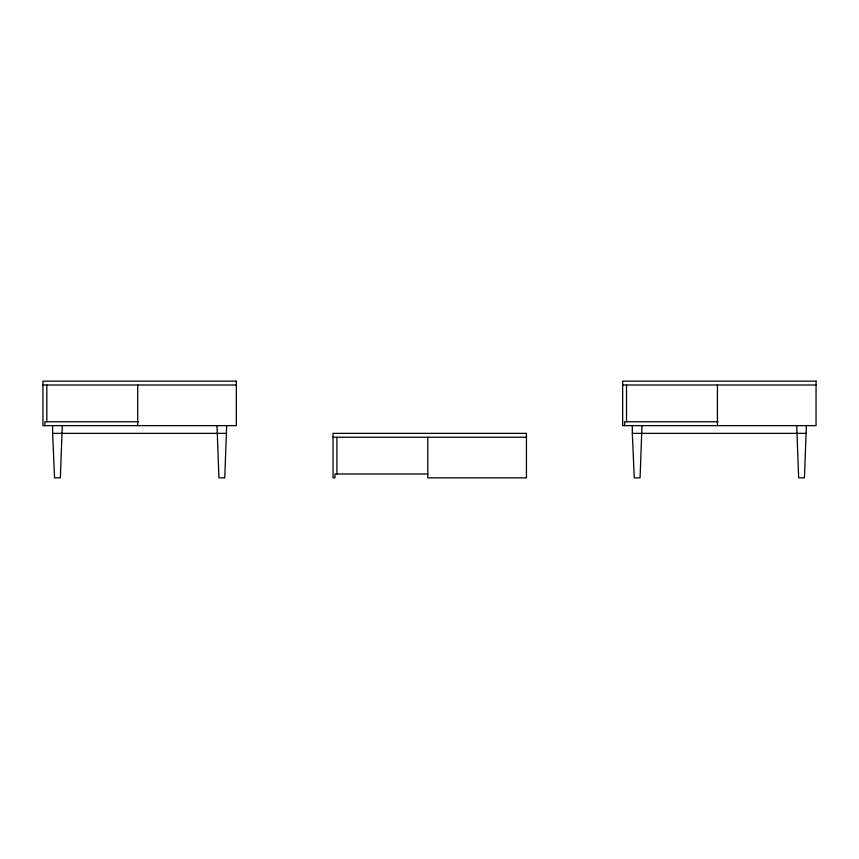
<?xml version="1.0" encoding="UTF-8"?>
<svg xmlns="http://www.w3.org/2000/svg" width="859" height="859" viewBox="0 0 859 859"><rect width="100%" height="100%" fill="white"/><g stroke="black" fill="none" stroke-linecap="round" stroke-linejoin="round"><path stroke-width="1.29" d="M226.679 425.634L224.747 477.851L218.938 477.851L217.005 425.634M806.376 425.634L804.443 477.851L798.645 477.851L796.712 425.634M42.95 385.015L236.343 385.015M622.657 385.015L816.05 385.015M138.31 421.769L44.883 421.769L44.883 425.634M718.017 421.769L624.59 421.769L624.59 425.634M52.624 425.634L52.624 433.365L226.679 433.365M632.321 425.634L632.321 433.365L806.376 433.365M333.045 437.231L526.438 437.231M427.739 473.985L334.978 473.985L334.978 477.851L333.045 477.851L333.045 433.365L526.438 433.365L526.438 477.851L427.803 477.851L427.803 437.231M632.321 433.365L634.253 477.851L640.062 477.851L641.995 425.634M52.624 433.365L54.557 477.851L60.355 477.851L62.288 425.634M717.415 385.015L717.415 425.634M626.522 385.015L626.522 421.769M336.911 437.231L336.911 473.985M137.708 385.015L137.708 425.634M46.816 385.015L46.816 421.769M236.343 381.149L42.95 381.149L42.95 425.634L236.343 425.634L236.343 381.149M816.05 381.149L622.657 381.149L622.657 425.634L816.05 425.634L816.05 381.149"/></g></svg>
